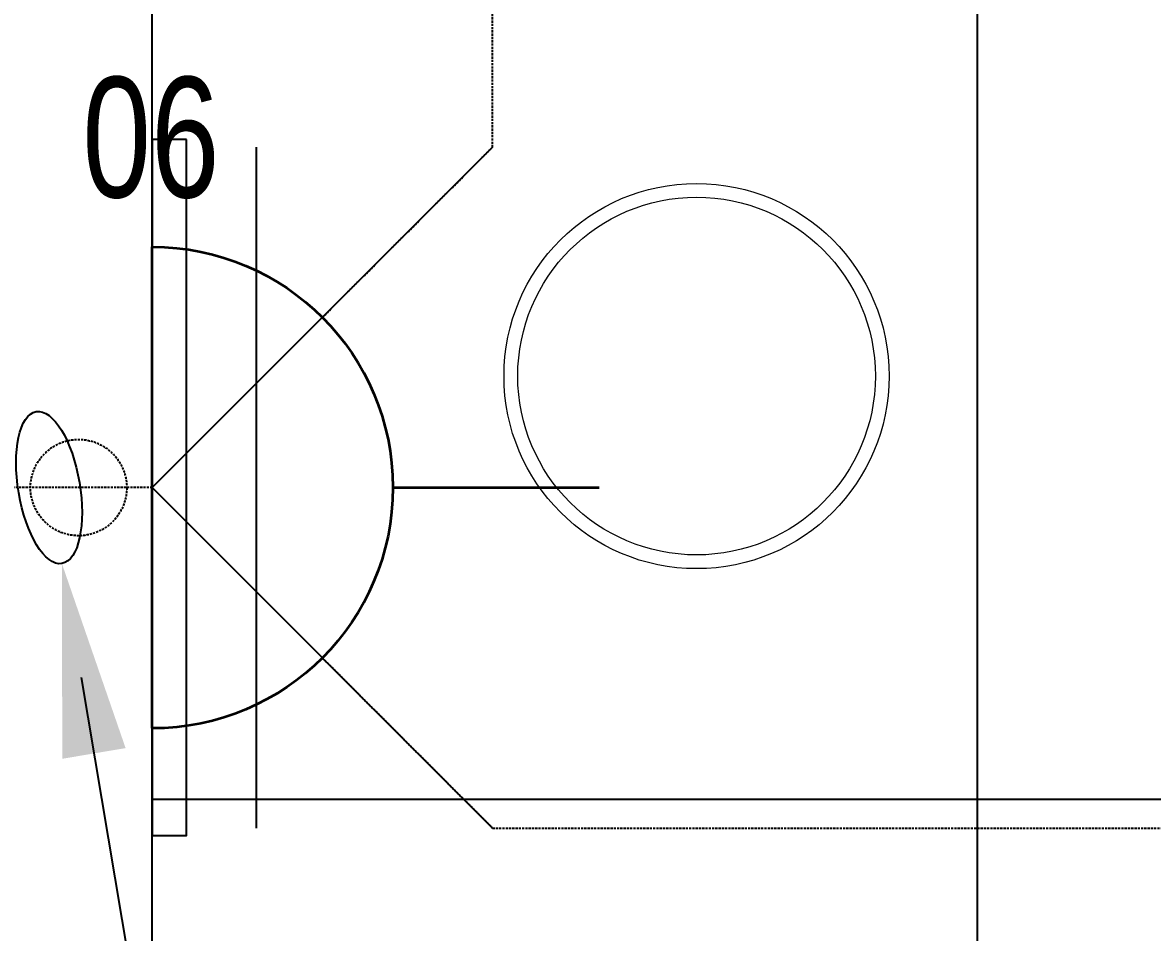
# Model space of a CAD drawing. Extents: x -12260 to 57327, y -29287 to 19916.
# Drawn here: x 44682 to 45503, y -4397 to -3735 of the extents above; entities that cross this region are included whole.
import ezdxf
from ezdxf import colors
from ezdxf.entities.mleader import LeaderData, LeaderLine
from ezdxf.enums import TextEntityAlignment as Align
from ezdxf.math import Vec2, Vec3

# ---------------------------------------------------------------- set-up
doc = ezdxf.new("R2010")
doc.units = 0
doc.header["$LTSCALE"] = 0.25
doc.linetypes.add('DASHDOT', pattern=[25.4, 12.7, -6.35, 0, -6.35])
doc.linetypes.add('HIDDEN', pattern=[9.525, 6.35, -3.175])
for name, color, linetype, lineweight in [('01-First Floor-FUR$0$72_EGR_EQP_TAG', 142, 'Continuous', 5), ('01-First Floor-FUR$0$LOADING', 253, 'Continuous', 5), ('01-First Floor-FUR$0$Walls', 251, 'Continuous', 5), ('E-LITE-CIRC @ 100', 6, 'Continuous', 25), ('E-LITE-CLNG-CNDT', 6, 'DASHDOT', 35), ('E-LITE-EXIT-NUMB', 6, 'Continuous', 25), ('E-POWR-FLOR-CNDT', 6, 'HIDDEN', 25), ('E-POWR-WALL @ 100', 4, 'Continuous', 35)]:
    doc.layers.add(name, color=color, linetype=linetype, lineweight=lineweight)
doc.layers.add('01-First Floor-FUR$0$FALSE CEILING', color=251, linetype='Continuous')
doc.styles.add('01-First Floor-FUR$0$X3G_ENTITY_257CFD', font='swisscl.ttf', dxfattribs={"height": 200})
doc.styles.add('DC_SIMPLEX', font='SIMPLEX.shx', dxfattribs={"width": 0.7})

# ---------------------------------------------------------------- blocks, each defined once
blk = doc.blocks.new('01-First Floor-FUR$0$WM00001-P')
at = {"layer": '01-First Floor-FUR$0$LOADING'}
for radius in [0.14, 0.13]:
    blk.add_circle((0, 0), radius, dxfattribs=at)
blk = doc.blocks.new('01-First Floor-FUR')
at = {"layer": '01-First Floor-FUR$0$FALSE CEILING', "linetype": 'Continuous'}
for p, q in [((45376, -6100), (45376, -2810)), ((44776, -4300), (48976, -4300))]:
    blk.add_line(p, q, dxfattribs=at)
at = {"layer": '01-First Floor-FUR$0$FALSE CEILING'}
blk.add_lwpolyline([(44776, -2810), (48976, -2810), (48976, -6100), (44776, -6100)], close=True, dxfattribs=at)
at = {"layer": '01-First Floor-FUR$0$FALSE CEILING', "elevation": -0.1}
blk.add_lwpolyline([(44801, -3820.49), (44776, -3820.49), (44776, -4326.49), (44801, -4326.49), (44801, -3820.49)], dxfattribs=at)
at = {"layer": '01-First Floor-FUR$0$LOADING', "elevation": -0.1}
blk.add_lwpolyline([(44801, -3820.49), (44776, -3820.49), (44776, -4326.49), (44801, -4326.49), (44801, -3820.49)], dxfattribs=at)
at = {"layer": '01-First Floor-FUR$0$Walls'}
blk.add_line((44776, -2810), (44776, -4480), dxfattribs=at)
at = {"layer": '01-First Floor-FUR$0$LOADING', "extrusion": (2.25644e-18, -2.24019e-05, -1), "xscale": -1000, "yscale": 1000, "zscale": 1000, "rotation": 90}
blk.add_blockref('01-First Floor-FUR$0$WM00001-P', (-45171.79, -3992.43, 0.21), dxfattribs=at)
at = {"layer": '01-First Floor-FUR$0$72_EGR_EQP_TAG', "insert": (44775.12, -3775.01, -0.1), "char_height": 87.473, "attachment_point": 2, "style": '01-First Floor-FUR$0$X3G_ENTITY_257CFD'}
blk.add_mtext('06', dxfattribs=at)
blk = doc.blocks.new('*U26')
blk.add_line((0, -1.75), (0, -3.25))
blk.add_lwpolyline([(-1.75, 0, 1), (1.75, 0)], format="xyb", close=True)
at = {"layer": 'Defpoints'}
for p, q in [((-2.4749, -2.4749), (0, 0)), ((2.4749, -2.4749), (0, 0)), ((2.4749, -0.7582), (-2.4749, -0.7582))]:
    blk.add_line(p, q, dxfattribs=at)
at = {"layer": 'E-LITE-EXIT-NUMB', "style": 'DC_SIMPLEX', "width": 0.7, "flags": 8}
blk.add_attdef('TYPE', text='', height=2, rotation=360, dxfattribs=at).set_placement((-2.682, 5.2383), align=Align.RIGHT)
blk.add_attdef('CIRCUIT', (2.682, 5.2383), '', height=2, rotation=360, dxfattribs=at)
blk = doc.blocks.new('ARR0W')
at = {"color": 45}
blk.add_ellipse((0, 0), major_axis=(0.4, 0), ratio=0.4, dxfattribs=at)
at = {"color": 45, "ltscale": 0.5}
blk.add_solid([(-1.4, 0.1667), (-0.4, 0), (-1.4, -0.1667)], dxfattribs=at)

msp = doc.modelspace()

# ---------------------------------------------------------------- linework, layer by layer
at = {"layer": 'E-POWR-FLOR-CNDT', "elevation": -0.1}
msp.add_lwpolyline([(44899.74, -3949.75), (45023.49, -3826.01), (45023.49, -3135.13, -0.414214), (45098.49, -3060.13), (45394.74, -3060.13, 0.197473), (45447.48, -3038.46), (45553.36, -2933.74)], format="xyb", dxfattribs=at)
at = {"layer": 'E-POWR-FLOR-CNDT'}
msp.add_lwpolyline([(44899.74, -4197.24), (45023.49, -4320.98), (48628.51, -4320.98, 0.414214), (48728.51, -4220.98), (48728.51, -3992.31), (48852.26, -3868.56)], format="xyb", dxfattribs=at)
at = {"layer": 'E-POWR-FLOR-CNDT', "elevation": -0.1}
msp.add_lwpolyline([(44776, -4073.49), (44626, -4073.49)], dxfattribs=at)
at = {"layer": 'E-POWR-FLOR-CNDT'}
msp.add_circle((44722.51, -4073.49, -0.1), 35, dxfattribs=at)

# ---------------------------------------------------------------- block references
at = {"layer": 'E-LITE-CLNG-CNDT'}
msp.add_blockref('01-First Floor-FUR', (0, 0), dxfattribs=at)
at = {"layer": 'E-POWR-WALL @ 100', "xscale": -100, "yscale": 100, "zscale": 100, "rotation": 90}
msp.add_blockref('*U26', (44776, -4073.49, -0.1), dxfattribs=at)

# ---------------------------------------------------------------- leaders
at = {"layer": 'E-LITE-CIRC @ 100'}
ml = msp.add_multileader_mtext('Standard', dxfattribs=at)
ml.set_content('{\\Fdc_el_romans|c0;\\W0.8;TO\\Fromans|c0; \\Fsimplex|c0;LP-F1/S31}', color=256, style='DC_SIMPLEX')
ml.set_leader_properties()
ml.set_arrow_properties(name='ARR0W')
ml.build(insert=Vec2(0, 0))
ml.multileader.update_dxf_attribs({"dogleg_length": 200, "arrow_head_size": 140, "scale": 100})
ctx = ml.context
ctx.base_point, ctx.scale, ctx.char_height, ctx.arrow_head_size, ctx.landing_gap_size, ctx.plane_origin, ctx.plane_x_axis, ctx.plane_y_axis = Vec3(44941.75, -4854.94, -0.1), 100, 200, 140, 140, Vec3(66977.42, 1535.76, -0.1), Vec3(1, -0.000001, 0), Vec3(0.000001, 1, 0)
notes = []
notes.append((ctx, [(0, (1, 1, 0), (44832.96, -4854.94, -0.1), (1, -0.000001, 0), 108.79, [(0, [(44701, -4073.49, -0.1)], 0, [])])]))
ctx.mtext.insert, ctx.mtext.text_direction, ctx.mtext.rotation, ctx.mtext.flow_direction = Vec3(45081.75, -4721.61, -0.1), Vec3(1, -0.000001, 0), 6.283185, 5
for ctx, leaders in notes:
    for number, flags, end, landing, length, lines in leaders:
        leader = LeaderData()
        leader.index, (leader.has_last_leader_line, leader.has_dogleg_vector, leader.attachment_direction) = number, flags
        leader.last_leader_point, leader.dogleg_vector, leader.dogleg_length = Vec3(end), Vec3(landing), length
        for number, points, colour, breaks in lines:
            line = LeaderLine()
            line.index, line.vertices, line.color, line.breaks = number, Vec3.list(points), colors.encode_raw_color(colour), breaks
            leader.lines.append(line)
        ctx.leaders.append(leader)

doc.saveas('drawing.dxf')
